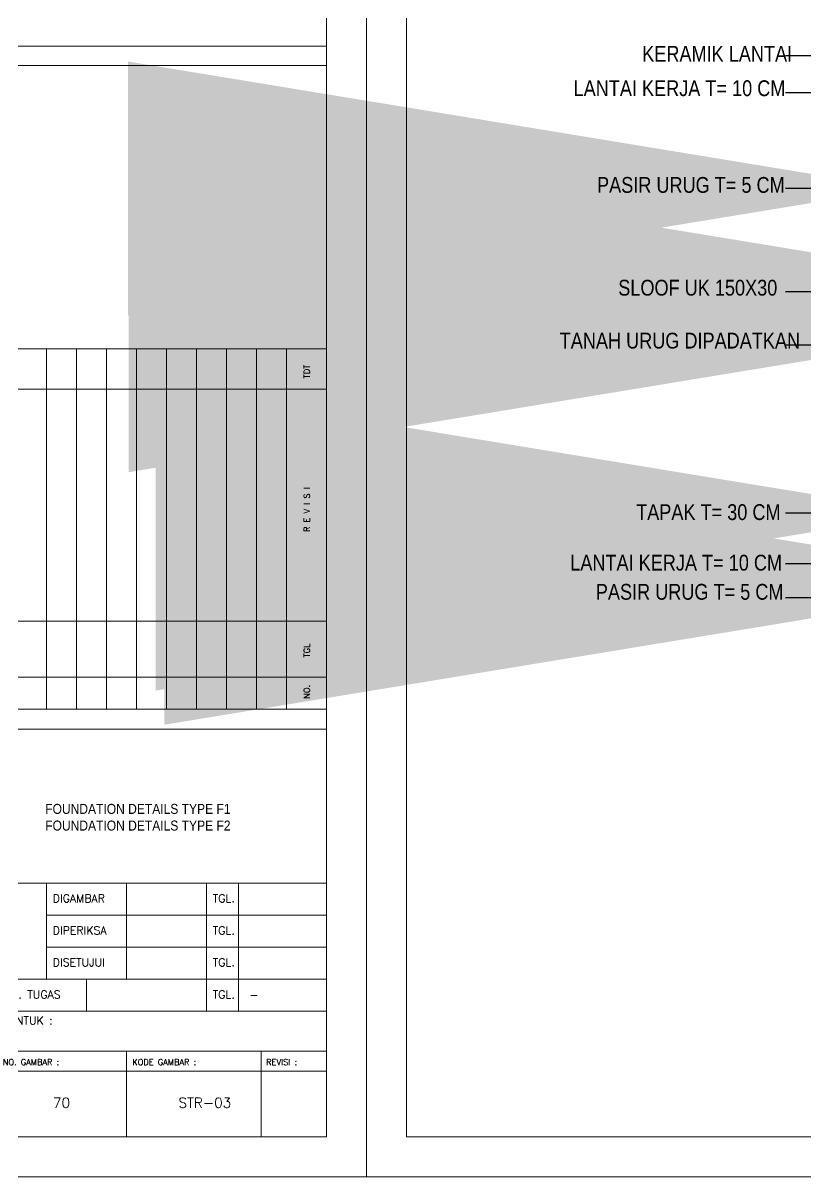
# Model space of a CAD drawing. Header units: millimetres. Extents: x -322387 to 1539330, y -108868 to 282714.
# Drawn here: x -322265.38 to -322255.24, y -108867.52 to -108852.57 of the extents above; entities that cross this region are included whole.
import ezdxf

# ---------------------------------------------------------------- set-up
doc = ezdxf.new("R2010")
doc.units = ezdxf.units.MM
doc.header["$MEASUREMENT"] = 0
doc.linetypes.add('DASHED2', pattern=[0.375, 0.25, -0.125])
for name, color, linetype, lineweight in [('Dimensi', 252, 'Continuous', 9), ('LEGEND', 1, 'DASHED2', 50), ('XR-KOP A3_MOZART$0$A-TXTKOP', 3, 'Continuous', 5), ('XR-KOP A3_MOZART$0$KOP-A1$0$A-GRSKOP', 1, 'Continuous', 5), ('XR-KOP A3_MOZART$0$KOP-A1$0$A-TXTKOP', 3, 'Continuous', 5)]:
    doc.layers.add(name, color=color, linetype=linetype, lineweight=lineweight)
doc.layers.add('TX', color=2, linetype='Continuous')
doc.styles.add('T-1002', font='romanc.shx', dxfattribs={"width": 0.8, "height": 35})
doc.styles.add('tx1', font='swissc.ttf', dxfattribs={"height": 0.2})
doc.styles.add('XR-KOP A3_MOZART$0$KOP-A1$0$ROMANS', font='romans.shx', dxfattribs={"height": 200})
doc.styles.add('XR-KOP A3_MOZART$0$ROMAND', font='romand.shx', dxfattribs={"height": 2, "bigfont": 'bigfont.shx'})
doc.styles.add('XR-KOP A3_MOZART$0$ROMANS', font='romans.shx', dxfattribs={"height": 200})
doc.dimstyles.new('D-LETIK 2', dxfattribs={"dimscale": 0, "dimtxt": 35, "dimasz": 10, "dimexe": 10, "dimexo": 20, "dimgap": 0.06, "dimtad": 1, "dimdec": 0, "dimrnd": 1, "dimzin": 0, "dimdsep": 46, "dimtxsty": 'T-1002', "dimblk": 'DOT', "dimcen": 0.05, "dimclrd": 251, "dimclre": 8, "dimclrt": 3, "dimadec": 0, "dimazin": 0, "dimtfac": 0.6, "dimtdec": 0, "dimtix": 1, "dimtmove": 2, "dimatfit": 3, "dimfxl": 0.05, "dimtvp": 2, "dimtolj": 1, "dimtzin": 0, "dimarcsym": 0})

# ---------------------------------------------------------------- blocks, each defined once
blk = doc.blocks.new('_DOT')
at = {"color": 0, "linetype": 'ByBlock'}
blk.add_line((-0.5, 0), (-1, 0), dxfattribs=at)
at = {"color": 0, "linetype": 'ByBlock', "const_width": 0.5}
blk.add_lwpolyline([(-0.25, 0, 1), (0.25, 0, 1)], format="xyb", close=True, dxfattribs=at)
blk = doc.blocks.new('hsdh')
at = {"layer": 'XR-KOP A3_MOZART$0$KOP-A1$0$A-GRSKOP', "linetype": 'Continuous', "lineweight": 5}
for p, q in [((140385, 69286), (145017, 69286)), ((140385, 69063), (145017, 69063)), ((140385, 65781), (145017, 65781)), ((140385, 65781), (145017, 65781)), ((141774, 61611), (141774, 65781)), ((142122, 61611), (142122, 65781)), ((142469, 61611), (142469, 65781)), ((142816, 61611), (142816, 65781)), ((143164, 61611), (143164, 65781)), ((143511, 61611), (143511, 65781)), ((143859, 61611), (143859, 65781)), ((144206, 61611), (144206, 65781)), ((144554, 61611), (144554, 65781)), ((140385, 65317), (145017, 65317)), ((140385, 62631), (145017, 62631)), ((140385, 61982), (145017, 61982)), ((140385, 61611), (145017, 61611)), ((140385, 61611), (145017, 61611)), ((140385, 61380), (145017, 61380)), ((140385, 59597), (145017, 59597)), ((141774, 59597), (141774, 58485)), ((142701, 59597), (142701, 58485)), ((143627, 59597), (143627, 58115)), ((143998, 59597), (143998, 58115)), ((141774, 59226), (145017, 59226)), ((141774, 58856), (145017, 58856)), ((140385, 58485), (145017, 58485)), ((142237, 58485), (142237, 58115)), ((140385, 58115), (145017, 58115)), ((140385, 57651), (145017, 57651)), ((142701, 57651), (142701, 56660)), ((144258, 57651), (144258, 56660)), ((140385, 57420), (145017, 57420))]:
    blk.add_line(p, q, dxfattribs=at)
at = {"layer": 'XR-KOP A3_MOZART$0$KOP-A1$0$A-GRSKOP', "color": 0, "linetype": 'Continuous', "lineweight": 5}
blk.add_lwpolyline([(145480, 82601), (107945, 82601), (107945, 56197), (145480, 56197)], close=True, dxfattribs=at)
at = {"layer": 'XR-KOP A3_MOZART$0$KOP-A1$0$A-GRSKOP', "color": 5, "linetype": 'Continuous', "lineweight": 5}
blk.add_lwpolyline([(145017, 82138), (108409, 82138), (108409, 56660), (145017, 56660)], close=True, dxfattribs=at)
at = {"layer": 'XR-KOP A3_MOZART$0$A-TXTKOP', "lineweight": 5, "style": 'XR-KOP A3_MOZART$0$ROMANS'}
blk.add_text('-', height=92.6, dxfattribs=at).set_placement((144125, 58258))
at = {"layer": 'XR-KOP A3_MOZART$0$KOP-A1$0$A-TXTKOP', "lineweight": 5, "style": 'XR-KOP A3_MOZART$0$KOP-A1$0$ROMANS'}
for s, height, p in [('TDT', 69.5, (144822, 65440)), ('R E V I S I', 69.49, (144822, 63662)), ('TGL', 69.5, (144822, 62210)), ('NO.', 69.5, (144822, 61732))]:
    blk.add_text(s, height=height, rotation=90, dxfattribs=at).set_placement(p)
for s, height, p in [('DIGAMBAR', 92.6, (141846, 59375)), ('TGL.', 92.6, (143699, 59375)), ('DIPERIKSA', 92.6, (141846, 59004)), ('TGL.', 92.6, (143699, 59004)), ('DISETUJUI', 92.6, (141846, 58634)), ('TGL.', 92.6, (143699, 58634)), ('DISETUJUI PEMB. TUGAS', 92.65, (140443, 58262)), ('TGL.', 92.6, (143699, 58263)), ('DIKELUARKAN UNTUK :', 92.65, (140443, 57961)), ('NO. GAMBAR :', 69.49, (141267, 57491)), ('KODE GAMBAR :', 69.49, (142767, 57491)), ('REVISI :', 69.5, (144317, 57491))]:
    blk.add_text(s, height=height, dxfattribs=at).set_placement(p)

msp = doc.modelspace()

# ---------------------------------------------------------------- block references
at = {"layer": 'LEGEND', "xscale": 0.00111896417510141, "yscale": 0.00111896417510141, "zscale": 0.00111896417510141}
for p in [(-322423.7199, -108930.3974), (-322381.7199, -108930.3974)]:
    msp.add_blockref('hsdh', p, dxfattribs=at)

# ---------------------------------------------------------------- texts
at = {"layer": 'TX', "color": 7, "style": 'tx1'}
for s, p in [('KERAMIK LANTAI', (-322257.3618, -108853.07)), ('LANTAI KERJA T= 10 CM', (-322258.2511, -108853.516)), ('PASIR URUG T= 5 CM', (-322257.947, -108854.7686)), ('SLOOF UK 150X30', (-322257.6723, -108856.0998)), ('TANAH URUG DIPADATKAN', (-322258.4309, -108856.7854)), ('TAPAK T= 30 CM', (-322257.4406, -108859.0067)), ('LANTAI KERJA T= 10 CM', (-322258.2943, -108859.6615)), ('PASIR URUG T= 5 CM', (-322257.9628, -108860.0392))]:
    msp.add_text(s, height=0.2048, dxfattribs=at).set_placement(p)
at = {"layer": 'XR-KOP A3_MOZART$0$A-TXTKOP', "attachment_point": 1, "style": 'XR-KOP A3_MOZART$0$ROMAND'}
for s, insert, char_height in [('{\\fCentury Gothic|b0|i0|c0|p34;\\W0.9;FOUNDATION DETAILS TYPE F1\\PFOUNDATION DETAILS TYPE F2}', (-322265.0968, -108862.6835), 0.129586), ('70', (-322264.9972, -108866.4896), 0.12959), ('STR-03', (-322263.37, -108866.4896), 0.12959)]:
    msp.add_mtext_dynamic_manual_height_columns(s, width=334.351235, gutter_width=75.5301, heights=[0], dxfattribs=dict(at, insert=insert, char_height=char_height))

# ---------------------------------------------------------------- leaders
at = {"layer": 'Dimensi', "color": 8}
for points in [[(-322254.0652, -108854.0253), (-322254.0652, -108852.992), (-322255.5055, -108852.992)], [(-322254.5187, -108854.322), (-322254.5187, -108853.472), (-322255.5055, -108853.472)], [(-322254.0247, -108854.7118), (-322255.5055, -108854.7118)], [(-322252.0623, -108856.0503), (-322255.5055, -108856.0503)], [(-322254.0147, -108856.743), (-322255.5055, -108856.743)], [(-322253.6672, -108858.9177), (-322255.5055, -108858.9177)], [(-322253.6672, -108859.5725), (-322255.5055, -108859.5725)], [(-322253.5532, -108860.0145), (-322255.5055, -108860.0145)]]:
    msp.add_leader(points, dimstyle='D-LETIK 2', override={"dimscale": 1, "dimtad": 0}, dxfattribs=at)

doc.saveas('drawing.dxf')
